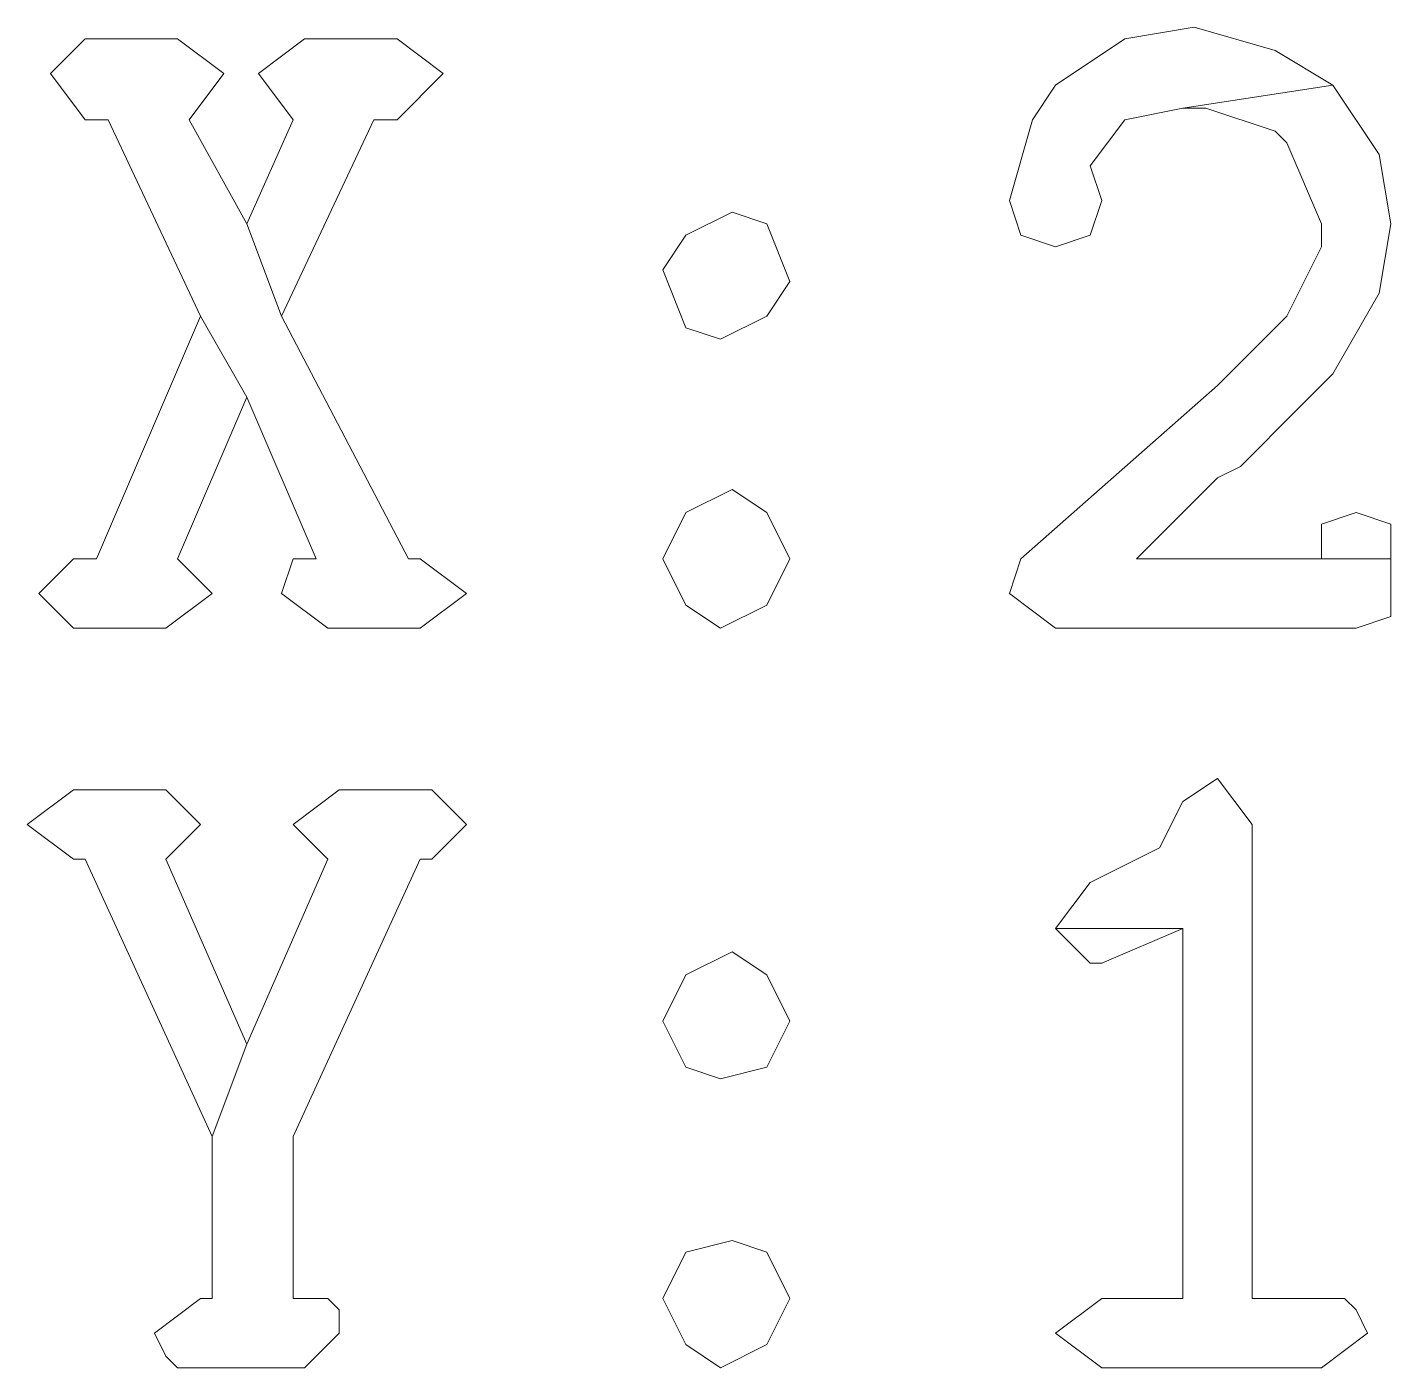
# Model space of a CAD drawing. Extents: x 3411 to 238236, y 6926 to 86361.
# Drawn here: x 151493.6 to 151585.5, y 36271.1 to 36361.4 of the extents above; entities that cross this region are included whole.
import ezdxf

# ---------------------------------------------------------------- set-up
doc = ezdxf.new("R2010")
doc.units = 13
doc.header["$MEASUREMENT"] = 0
doc.layers.add('L3D0 Base', color=3, linetype='Continuous')

msp = doc.modelspace()

# ---------------------------------------------------------------- linework, layer by layer
at = {"layer": 'L3D0 Base', "lineweight": 0}
for points in [[(151572.213, 36361.446), (151567.54, 36360.667), (151562.868, 36357.552), (151561.31, 36355.215), (151559.753, 36349.764), (151560.531, 36347.427), (151562.868, 36346.649), (151565.204, 36347.427), (151565.983, 36349.764), (151565.204, 36352.1), (151567.54, 36355.215), (151571.434, 36355.994), (151581.559, 36357.552), (151577.665, 36359.888)], [(151503.679, 36360.667), (151497.449, 36360.667), (151495.113, 36358.33), (151497.449, 36355.215), (151499.007, 36355.215), (151505.237, 36341.976), (151508.352, 36336.524), (151513.025, 36325.621), (151511.467, 36325.621), (151510.689, 36323.285), (151513.804, 36320.948), (151520.034, 36320.948), (151523.149, 36323.285), (151520.034, 36325.621), (151519.255, 36325.621), (151510.689, 36341.976), (151508.352, 36348.206), (151504.458, 36355.215), (151506.795, 36358.33)], [(151518.476, 36360.667), (151512.246, 36360.667), (151509.131, 36358.33), (151511.467, 36355.215), (151508.352, 36348.206), (151510.689, 36341.976), (151516.919, 36355.215), (151518.476, 36355.215), (151521.592, 36358.33)], [(151581.559, 36357.552), (151571.434, 36355.994), (151572.992, 36355.994), (151577.665, 36354.436), (151578.444, 36353.658), (151580.78, 36348.206), (151580.78, 36346.649), (151578.444, 36341.976), (151573.771, 36337.303), (151560.531, 36325.621), (151559.753, 36323.285), (151562.868, 36320.948), (151583.116, 36320.948), (151585.453, 36321.727), (151585.453, 36324.064), (151585.453, 36325.621), (151568.319, 36325.621), (151569.098, 36326.4), (151573.771, 36331.073), (151575.328, 36331.851), (151579.222, 36335.745), (151581.559, 36338.082), (151584.674, 36343.533), (151585.453, 36348.206), (151584.674, 36352.879)], [(151541.061, 36348.985), (151537.946, 36347.427), (151536.389, 36345.091), (151537.946, 36341.197), (151540.283, 36340.418), (151543.398, 36341.976), (151544.955, 36344.312), (151543.398, 36348.206)], [(151505.237, 36341.976), (151498.228, 36325.621), (151496.67, 36325.621), (151494.334, 36323.285), (151496.67, 36320.948), (151502.901, 36320.948), (151506.016, 36323.285), (151503.679, 36325.621), (151508.352, 36336.524)], [(151541.061, 36330.294), (151537.946, 36328.736), (151536.389, 36325.621), (151537.946, 36322.506), (151540.283, 36320.948), (151543.398, 36322.506), (151544.955, 36325.621), (151543.398, 36328.736)], [(151583.116, 36328.736), (151580.78, 36327.957), (151580.78, 36325.621), (151568.319, 36325.621), (151585.453, 36325.621), (151585.453, 36327.957)], [(151573.771, 36310.824), (151571.434, 36309.266), (151569.877, 36306.151), (151565.204, 36303.815), (151562.868, 36300.7), (151571.434, 36300.7), (151571.434, 36275.778), (151565.983, 36275.778), (151562.868, 36273.442), (151565.983, 36271.106), (151580.78, 36271.106), (151583.895, 36273.442), (151583.116, 36275), (151582.338, 36275.778), (151580.78, 36275.778), (151576.107, 36275.778), (151576.107, 36307.709)], [(151502.901, 36310.045), (151496.67, 36310.045), (151493.555, 36307.709), (151496.67, 36305.372), (151497.449, 36305.372), (151506.016, 36286.681), (151508.352, 36292.912), (151502.901, 36305.372), (151505.237, 36307.709)], [(151520.813, 36310.045), (151514.583, 36310.045), (151511.467, 36307.709), (151513.804, 36305.372), (151508.352, 36292.912), (151506.016, 36286.681), (151506.016, 36275.778), (151505.237, 36275.778), (151502.122, 36273.442), (151502.901, 36271.884), (151503.679, 36271.106), (151505.237, 36271.106), (151512.246, 36271.106), (151514.583, 36273.442), (151514.583, 36275), (151513.804, 36275.778), (151512.246, 36275.778), (151511.467, 36275.778), (151511.467, 36286.681), (151520.034, 36305.372), (151520.813, 36305.372), (151523.149, 36307.709)], [(151562.868, 36300.7), (151565.204, 36298.363), (151565.983, 36298.363), (151571.434, 36300.7)], [(151541.061, 36299.142), (151537.946, 36297.585), (151536.389, 36294.469), (151537.946, 36291.354), (151540.283, 36290.575), (151543.398, 36291.354), (151544.955, 36294.469), (151543.398, 36297.585)], [(151541.061, 36279.672), (151537.946, 36278.894), (151536.389, 36275.778), (151537.946, 36272.663), (151540.283, 36271.106), (151543.398, 36272.663), (151544.955, 36275.778), (151543.398, 36278.894)]]:
    msp.add_lwpolyline(points, close=True, dxfattribs=at)

doc.saveas('drawing.dxf')
